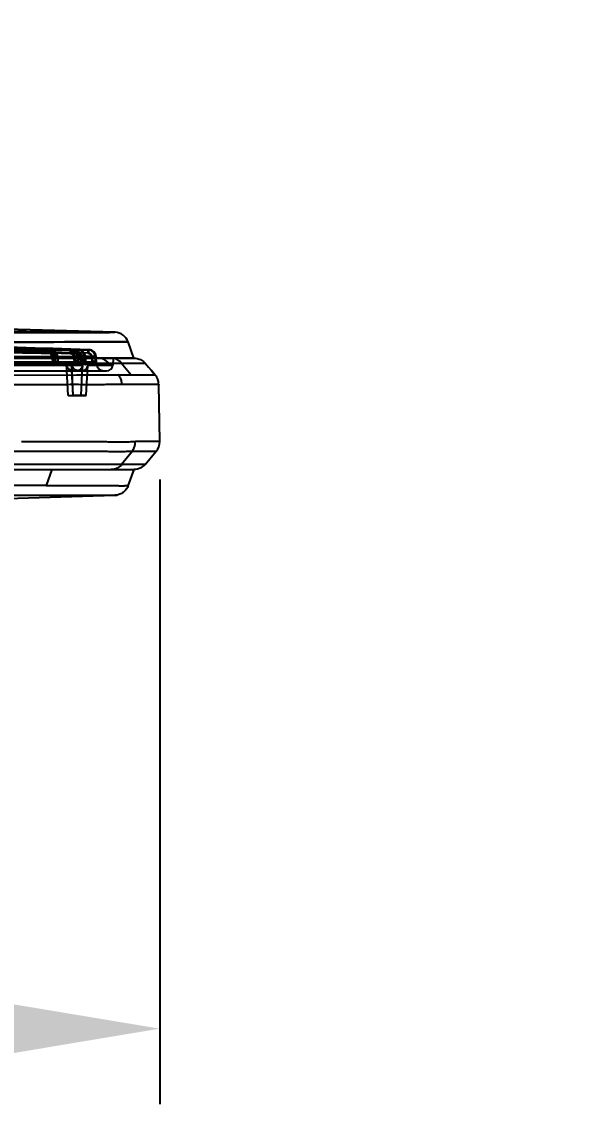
# Model space of a CAD drawing. Header units: millimetres. Extents: x 687 to 1107, y -116 to 478.
# Drawn here: x 962.12 to 971.43, y 365.14 to 383.02 of the extents above; entities that cross this region are included whole.
import ezdxf

# ---------------------------------------------------------------- set-up
doc = ezdxf.new("R2010")
doc.units = ezdxf.units.MM
doc.header["$LTSCALE"] = 0.1
doc.layers.add('DIM', color=3, linetype='Continuous')
doc.styles.get("Standard").update_dxf_attribs({"font": 'arial.ttf'})
doc.dimstyles.new('ISO-25', dxfattribs={"dimtxt": 2.5, "dimasz": 2.5, "dimexe": 1.25, "dimexo": 0.625, "dimtad": 1, "dimlfac": 5, "dimtxsty": 'Standard', "dimcen": 2.5, "dimadec": 0, "dimazin": 0, "dimtfac": 1, "dimtmove": 0, "dimatfit": 3, "dimfxl": 0, "dimarcsym": 0})

# ---------------------------------------------------------------- blocks, each defined once
blk = doc.blocks.new('*D66')
at = {"layer": 'Defpoints', "color": 0}
for p in [(944.667, 406.956), (944.667, 389.825), (1014.669, 375.824)]:
    blk.add_point(p, dxfattribs=at)
at = {"layer": 'DIM', "color": 0, "lineweight": -2}
for p, q in [((944.667, 390.45), (944.667, 408.206)), ((1014.669, 376.449), (1014.669, 408.206)), ((1012.169, 406.956), (947.167, 406.956))]:
    blk.add_line(p, q, dxfattribs=at)
at = {"layer": 'DIM', "color": 0}
for points in [[(947.167, 407.372), (947.167, 406.539), (944.667, 406.956)], [(1012.169, 407.372), (1012.169, 406.539), (1014.669, 406.956)]]:
    blk.add_solid(points, dxfattribs=at)
at = {"layer": 'DIM', "color": 0, "insert": (979.668, 408.858), "char_height": 2.5, "attachment_point": 5}
blk.add_mtext('350', dxfattribs=at)
blk = doc.blocks.new('*D59')
at = {"layer": 'Defpoints', "color": 0}
for p in [(924.928, 376.082), (964.406, 376.083), (964.406, 366.388)]:
    blk.add_point(p, dxfattribs=at)
at = {"layer": 'DIM', "color": 0, "lineweight": -2}
for p, q in [((924.928, 375.457), (924.928, 365.138)), ((964.406, 375.458), (964.406, 365.138)), ((927.428, 366.388), (961.906, 366.388))]:
    blk.add_line(p, q, dxfattribs=at)
at = {"layer": 'DIM', "color": 0}
for points in [[(927.428, 366.804), (927.428, 365.971), (924.928, 366.388)], [(961.906, 366.804), (961.906, 365.971), (964.406, 366.388)]]:
    blk.add_solid(points, dxfattribs=at)
at = {"layer": 'DIM', "color": 0, "insert": (944.667, 368.289), "char_height": 2.5, "attachment_point": 5}
blk.add_mtext('197', dxfattribs=at)

msp = doc.modelspace()

# ---------------------------------------------------------------- linework, layer by layer
for p, q in [((963.6652, 377.8919), (963.0579, 377.8907)), ((962.607, 377.6011), (963.0446, 377.6037)), ((963.2253, 377.6047), (962.9509, 377.6031)), ((963.0629, 377.6038), (963.2384, 377.6048)), ((963.2383, 377.6048), (963.2299, 377.6047)), ((963.9808, 377.4668), (963.8835, 377.734)), ((963.4856, 377.4667), (925.8486, 377.4667)), ((945.7182, 377.4731), (963.2813, 377.4731)), ((946.085, 377.4731), (963.2877, 377.4731)), ((963.3835, 377.4667), (956.7883, 377.4667)), ((956.7883, 377.4667), (963.9811, 377.4666)), ((962.626, 377.4731), (962.6263, 377.4863)), ((962.6818, 377.4872), (962.6568, 377.4862)), ((962.6568, 377.4862), (962.6573, 377.4731)), ((962.6573, 377.4731), (962.6825, 377.4742)), ((962.6825, 377.4742), (962.6818, 377.4872)), ((962.6829, 377.4742), (962.6822, 377.4872)), ((963.1597, 377.49), (962.7194, 377.4874)), ((962.7194, 377.4874), (962.7201, 377.4741)), ((962.9806, 377.4884), (962.9809, 377.4731)), ((963.0078, 377.4883), (963.0421, 377.4893)), ((963.0083, 377.4731), (963.0078, 377.4883)), ((963.0429, 377.4742), (963.0083, 377.4731)), ((963.0421, 377.4893), (963.0429, 377.4742)), ((963.0422, 377.4894), (963.043, 377.4742)), ((963.0656, 377.4895), (963.3415, 377.4911)), ((963.0983, 377.4731), (963.098, 377.4891)), ((963.1209, 377.4886), (963.16, 377.49)), ((963.1209, 377.4886), (963.1214, 377.4731)), ((963.16, 377.49), (963.1607, 377.4768)), ((963.1608, 377.4765), (963.1601, 377.4901)), ((963.3547, 377.4906), (963.178, 377.4906)), ((963.1781, 377.4875), (963.1788, 377.4742)), ((963.2809, 377.49), (963.2813, 377.4731)), ((963.2886, 377.4166), (963.2813, 377.4731)), ((963.2877, 377.4731), (963.2881, 377.4899)), ((963.2877, 377.4731), (963.2917, 377.4166)), ((963.2922, 377.4056), (963.2917, 377.4166)), ((963.3424, 377.4742), (963.3415, 377.4911)), ((963.3415, 377.4911), (963.3424, 377.4742)), ((963.3423, 377.4756), (963.3488, 377.3693)), ((963.3547, 377.4911), (963.3457, 377.4911)), ((963.3466, 377.4741), (963.3457, 377.4911)), ((963.3466, 377.4742), (963.3457, 377.4911)), ((963.3513, 377.3693), (963.3466, 377.4742)), ((963.3611, 377.3693), (963.3547, 377.4911)), ((963.5973, 377.4667), (963.3835, 377.4667)), ((963.9811, 377.4667), (963.5973, 377.4667)), ((963.6345, 377.4666), (963.6284, 377.3503)), ((963.9811, 377.4667), (963.6679, 377.4667)), ((945.7815, 377.4056), (963.2928, 377.4056)), ((953.6653, 377.2556), (963.0315, 377.2556)), ((963.131, 377.3504), (953.6724, 377.3503)), ((959.6317, 377.3693), (962.695, 377.3693)), ((962.8623, 377.3691), (961.905, 377.3692)), ((962.6462, 377.4056), (962.6526, 377.4056)), ((962.7112, 377.3555), (962.705, 377.3555)), ((962.7181, 377.3693), (962.8627, 377.3693)), ((962.8924, 376.8455), (962.8624, 377.3692)), ((962.8926, 376.8456), (962.8625, 377.3693)), ((963.0527, 377.3693), (962.9499, 377.3693)), ((962.9752, 376.8455), (962.9499, 377.3693)), ((962.9754, 376.8456), (962.9501, 377.3693)), ((962.9506, 377.3693), (963.1694, 377.3693)), ((963.0595, 377.3556), (963.0633, 377.3556)), ((963.3488, 377.3693), (963.0671, 377.3693)), ((963.0697, 377.2556), (963.5288, 377.2556)), ((963.107, 376.8455), (963.1312, 377.3505)), ((963.107, 376.8456), (963.1312, 377.3503)), ((963.1169, 377.4056), (963.1185, 377.4055)), ((963.1783, 377.3556), (963.1753, 377.3556)), ((963.1808, 377.3693), (963.3611, 377.3693)), ((963.1895, 376.8456), (963.2182, 377.3503)), ((963.1895, 376.8455), (963.2182, 377.3503)), ((963.2182, 377.3503), (963.6285, 377.3503)), ((963.6284, 377.3503), (963.2182, 377.3503)), ((963.2927, 377.4056), (963.2922, 377.4056)), ((963.2922, 377.4056), (963.2978, 377.4053)), ((963.3488, 377.3693), (963.3513, 377.3556)), ((963.3512, 377.3556), (963.3519, 377.3556)), ((963.352, 377.3556), (963.3514, 377.3693)), ((963.5643, 377.3814), (963.77, 377.3811)), ((963.7699, 377.3812), (963.7785, 377.3828)), ((963.9359, 377.1846), (963.7699, 377.3812)), ((963.7785, 377.3828), (964.1633, 377.3829)), ((964.1633, 377.3829), (964.2203, 377.3156)), ((964.2203, 377.3156), (964.2624, 377.2659)), ((964.3328, 377.1828), (964.2624, 377.2659)), ((964.2624, 377.2659), (964.3328, 377.1828)), ((963.0287, 377.1841), (961.3708, 377.1806)), ((964.1562, 377.185), (963.9359, 377.1846)), ((964.2333, 377.1848), (964.1562, 377.185)), ((964.2885, 377.1844), (964.2333, 377.1848)), ((964.3328, 377.1828), (964.2885, 377.1844)), ((964.3328, 377.1828), (964.3328, 377.1828)), ((963.781, 377.0367), (964.389, 377.0335)), ((964.389, 377.0454), (964.389, 377.0455)), ((964.389, 377.0335), (964.3896, 377.0335)), ((964.3896, 377.0328), (964.3897, 377.0311)), ((964.4062, 376.0866), (964.3897, 377.0311)), ((962.8924, 376.8455), (963.1895, 376.8455)), ((963.1895, 376.8455), (962.9752, 376.8455)), ((964.4062, 376.0866), (964.0033, 376.0866)), ((963.9572, 375.9278), (963.7729, 375.7096)), ((963.9464, 375.9278), (963.9572, 375.9278)), ((963.957, 375.9277), (964.349, 375.9274)), ((964.1635, 375.7085), (964.349, 375.9274)), ((964.1636, 375.7085), (964.349, 375.9274)), ((964.349, 375.9274), (964.349, 375.9274)), ((925.3524, 375.6246), (963.9821, 375.6246)), ((963.7727, 375.7093), (958.721, 375.7093)), ((962.6233, 375.6246), (962.5301, 375.3596)), ((963.7853, 375.7096), (963.773, 375.7096)), ((963.8969, 375.7098), (963.7854, 375.7097)), ((963.8845, 375.357), (963.982, 375.6249)), ((964.1174, 375.7087), (963.8969, 375.7098)), ((964.1638, 375.7088), (964.1174, 375.7087)), ((964.1636, 375.7085), (964.1635, 375.7085)), ((962.53, 375.3593), (959.5567, 375.3601)), ((961.6393, 375.1399), (963.6663, 375.1992)), ((961.7172, 375.2017), (963.6644, 375.1992)), ((963.6644, 375.1992), (963.6665, 375.1992)), ((963.703, 375.2034), (963.6665, 375.1992))]:
    msp.add_line(p, q)
for points in [[(963.6652, 377.8919), (960.8572, 377.9723), (957.9595, 378.0418), (954.9619, 378.0993), (951.8879, 378.1431), (948.7709, 378.1718)], [(962.5689, 377.6009), (959.8995, 377.6689), (957.3414, 377.7291), (954.8948, 377.7802), (952.5595, 377.8213), (950.3358, 377.8519), (948.2234, 377.8722)], [(962.9272, 377.603), (960.2865, 377.6741), (957.7492, 377.7343), (955.3154, 377.7837), (952.9851, 377.8226), (950.7584, 377.8515), (948.6352, 377.871)], [(963.0447, 377.6037), (960.5221, 377.673), (958.0586, 377.7321), (955.6542, 377.7812), (953.3091, 377.8204), (951.0232, 377.8501), (948.7966, 377.8705)], [(963.2253, 377.6047), (960.8616, 377.6715), (958.5009, 377.7292), (956.1432, 377.7779), (953.7885, 377.8175), (951.4369, 377.848), (949.0883, 377.8695)], [(963.2297, 377.6047), (960.8711, 377.6715), (958.515, 377.7291), (956.1613, 377.7778), (953.8103, 377.8173), (951.4618, 377.8479), (949.1159, 377.8694)], [(963.2384, 377.6048), (960.9954, 377.6685), (958.7084, 377.7251), (956.3776, 377.7739), (954.0028, 377.8146), (951.5842, 377.8466), (949.1218, 377.8694)], [(962.6822, 377.4873), (962.6801, 377.5041), (962.6758, 377.5204), (962.6693, 377.5358), (962.6609, 377.5498), (962.6509, 377.5623), (962.6395, 377.5733), (962.6269, 377.5826), (962.6134, 377.5901), (962.5992, 377.5957), (962.5842, 377.5994), (962.5689, 377.6009)], [(963.0422, 377.4894), (963.0401, 377.5058), (963.0359, 377.5218), (963.0295, 377.5369), (963.0211, 377.5509), (963.0111, 377.5636), (962.9995, 377.5748), (962.9867, 377.5842), (962.9729, 377.5919), (962.9582, 377.5977), (962.9429, 377.6014), (962.9272, 377.603)], [(963.1601, 377.4901), (963.1581, 377.5063), (963.1539, 377.5222), (963.1475, 377.5373), (963.1392, 377.5513), (963.1292, 377.564), (963.1176, 377.5752), (963.1047, 377.5848), (963.0907, 377.5925), (963.0759, 377.5984), (963.0605, 377.6021), (963.0447, 377.6037)], [(963.3415, 377.4911), (963.3392, 377.5087), (963.3343, 377.5258), (963.3269, 377.542), (963.3171, 377.5569), (963.3053, 377.5703), (963.2917, 377.5818), (963.2766, 377.5912), (963.2602, 377.5983), (963.243, 377.6028), (963.2253, 377.6047)], [(963.2676, 377.5972), (963.2584, 377.6002), (963.249, 377.6025), (963.2394, 377.604), (963.2297, 377.6047)], [(962.6938, 377.3802), (962.6928, 377.3849), (962.6915, 377.3913), (962.6902, 377.3992), (962.6888, 377.4086), (962.6875, 377.4193), (962.6861, 377.4314), (962.6849, 377.4448), (962.6838, 377.4592), (962.6829, 377.4742)], [(963.0521, 377.3762), (963.0512, 377.3821), (963.0501, 377.3896), (963.0491, 377.3984), (963.048, 377.4085), (963.0469, 377.4198), (963.0458, 377.4321), (963.0448, 377.4455), (963.0438, 377.4596), (963.043, 377.4742)], [(963.1693, 377.3747), (963.1684, 377.3818), (963.1673, 377.3908), (963.1662, 377.4014), (963.1651, 377.4136), (963.164, 377.4271), (963.1629, 377.4419), (963.1619, 377.4578), (963.1609, 377.4742)], [(963.3487, 377.3706), (963.3481, 377.3793), (963.3474, 377.3895), (963.3466, 377.4012), (963.3458, 377.4141), (963.345, 377.428), (963.3441, 377.4428), (963.3433, 377.4583), (963.3424, 377.4742)], [(962.6462, 377.4056), (962.6555, 377.4048), (962.6638, 377.4028), (962.6713, 377.3998), (962.6777, 377.3962), (962.6831, 377.3921), (962.6875, 377.388), (962.6906, 377.3842), (962.6927, 377.3812), (962.6939, 377.379), (962.6944, 377.3779), (962.6945, 377.3777), (962.6943, 377.3784), (962.6938, 377.3802)], [(963.0003, 377.4056), (963.0091, 377.4049), (963.0172, 377.4032), (963.0246, 377.4004), (963.0312, 377.397), (963.0371, 377.3929), (963.0421, 377.3883), (963.0462, 377.3837), (963.0493, 377.3794), (963.0513, 377.3759), (963.0524, 377.3737), (963.0529, 377.3724), (963.053, 377.3721), (963.0528, 377.3726), (963.0525, 377.374), (963.0521, 377.3762)], [(963.1185, 377.4055), (963.1274, 377.4045), (963.1358, 377.4023), (963.1435, 377.3989), (963.1504, 377.3948), (963.1564, 377.3899), (963.1613, 377.3848), (963.165, 377.38), (963.1675, 377.3758), (963.169, 377.3728), (963.1698, 377.3709), (963.1702, 377.3698), (963.1703, 377.3696), (963.1702, 377.3699), (963.17, 377.3709), (963.1697, 377.3724), (963.1693, 377.3746)], [(963.2926, 377.4056), (963.2982, 377.4053), (963.3037, 377.4046), (963.3092, 377.4033), (963.3145, 377.4015)], [(963.2978, 377.4053), (963.3034, 377.4045), (963.3089, 377.4032), (963.3141, 377.4014), (963.3192, 377.3991), (963.3239, 377.3964), (963.3283, 377.3934), (963.3324, 377.39), (963.3361, 377.3863), (963.3394, 377.3825), (963.3422, 377.3786), (963.3445, 377.3747), (963.3464, 377.371), (963.3478, 377.3677), (963.3487, 377.3652), (963.3493, 377.3633), (963.3496, 377.3622), (963.3498, 377.3616), (963.3498, 377.3614), (963.3498, 377.3616), (963.3497, 377.3621), (963.3496, 377.3628), (963.3494, 377.3638), (963.3492, 377.3651), (963.349, 377.3667), (963.3489, 377.3685), (963.3487, 377.3706)], [(963.6659, 375.1992), (963.6659, 375.1992), (963.6697, 375.1994), (963.6756, 375.1997), (963.6827, 375.2003), (963.6902, 375.2012), (963.6981, 375.2025), (963.7038, 375.2035)]]:
    msp.add_lwpolyline(points)
for centre, radius, start, end in [((944.5977, -239.7423), 617.5703, 88.2712144, 89.5829198), ((944.6133, -238.4559), 616.2838, 88.2696343, 89.5819234), ((963.658, 377.652), 0.24, 20.00461, 87.79318), ((963.2348, 377.4848), 0.12, 2.89807, 88.25928), ((963.2921, 377.3456), 0.06, 9.58981, 89.87831), ((963.2928, 377.3456), 0.06, 9.58976, 90.12051), ((963.4809, 377.3756), 0.12, 183.01712, 270.07537), ((963.5287, 377.3556), 0.1, 270.0939, 357.00432), ((964.1495, 377.0268), 0.2403, 20.90645, 40.39332), ((964.1498, 377.027), 0.2399, 4.43835, 20.89364)]:
    msp.add_arc(centre, radius, start, end)
for points, knots in [([(926.277, 377.8907), (929.3414, 377.9675), (935.4713, 378.0827), (944.6676, 378.1402), (953.8638, 378.0826), (959.9937, 377.9675), (963.0581, 377.8907)], [0, 0, 0, 0, 0.25, 0.4999998, 0.7499997, 1, 1, 1, 1]), ([(944.667, 377.8881), (945.0706, 377.8881), (945.8772, 377.8883), (947.086, 377.889), (948.2918, 377.8897), (949.4933, 377.8902), (950.6887, 377.8903), (952.2636, 377.8901), (953.8207, 377.8899), (955.3507, 377.8896), (956.4552, 377.8895), (957.5152, 377.8893), (958.5133, 377.8891), (959.4275, 377.889), (960.2397, 377.8891), (960.9373, 377.8892), (961.514, 377.8893), (961.9179, 377.8895), (962.183, 377.8897), (962.386, 377.8898), (962.5935, 377.89), (962.7982, 377.8903), (962.9371, 377.8905), (963.0298, 377.8907), (963.1085, 377.8908), (963.1986, 377.891), (963.2968, 377.8912), (963.3826, 377.8913), (963.4559, 377.8915), (963.5179, 377.8916), (963.5624, 377.8917), (963.5925, 377.8918), (963.6109, 377.8918), (963.6266, 377.8919), (963.6395, 377.8919), (963.6486, 377.8919), (963.6546, 377.8919), (963.6581, 377.8919), (963.6609, 377.8919), (963.663, 377.8919), (963.6644, 377.8919), (963.6652, 377.8919), (963.6655, 377.8919), (963.6656, 377.8919)], [0, 0, 0, 0, 0.0637322, 0.1273693, 0.1908658, 0.2541391, 0.3170943, 0.3796248, 0.5028353, 0.5629662, 0.6212272, 0.6772376, 0.7303515, 0.7788319, 0.8215983, 0.8585903, 0.8889987, 0.9126511, 0.9223671, 0.9308725, 0.9446997, 0.9551373, 0.9631988, 0.9666221, 0.9697863, 0.9756243, 0.9808378, 0.9853059, 0.989164, 0.992421, 0.9950856, 0.9961987, 0.997167, 0.9979917, 0.9986739, 0.9992147, 0.9994324, 0.9996152, 0.9997633, 0.9998766, 0.9999555, 0.999982, 1, 1, 1, 1]), ([(963.0581, 377.8907), (963.0099, 377.8906), (962.9009, 377.8904), (962.7273, 377.8902), (962.5183, 377.8899), (962.2824, 377.8898), (962.004, 377.8896), (961.6714, 377.8894), (961.2614, 377.8892), (960.7632, 377.8891), (960.1833, 377.8891), (959.534, 377.889), (958.8251, 377.8891), (958.0913, 377.8892), (957.3392, 377.8894), (956.6118, 377.8895), (955.8935, 377.8896), (955.151, 377.8897), (954.3579, 377.8898), (953.5595, 377.8899), (952.796, 377.89), (952.1156, 377.8901), (951.4776, 377.8902), (950.8784, 377.8903), (950.2728, 377.8903), (949.6846, 377.8904), (949.1184, 377.8904), (948.61, 377.8903), (948.1361, 377.8902), (947.711, 377.8901), (947.2993, 377.89), (946.907, 377.8898), (946.5204, 377.8897), (946.1455, 377.8895), (945.7764, 377.8893), (945.4099, 377.8891), (945.0402, 377.8889), (944.7916, 377.8889), (944.6672, 377.8889)], [0, 0, 0, 0, 0.0078648, 0.0177801, 0.0283284, 0.0419554, 0.0562642, 0.0737294, 0.0962264, 0.1231369, 0.1549987, 0.1908176, 0.2290556, 0.2706386, 0.310512, 0.35174, 0.3893041, 0.4276778, 0.4728635, 0.5186713, 0.5579248, 0.5974144, 0.62966, 0.661992, 0.6951648, 0.7284366, 0.7579453, 0.7875306, 0.8113661, 0.8352419, 0.8568759, 0.8785359, 0.8992276, 0.9199388, 0.9396853, 0.9594459, 0.9797185, 1, 1, 1, 1]), ([(962.5688, 377.6009), (961.1348, 377.6384), (958.1072, 377.7164), (953.3255, 377.817), (949.9774, 377.8593), (948.2233, 377.8722)], [0, 0, 0, 0, 0.2999173, 0.6332491, 1, 1, 1, 1]), ([(948.2576, 377.8146), (949.7942, 377.8023), (952.9249, 377.7649), (957.7063, 377.6673), (960.951, 377.5879), (962.602, 377.5433)], [0, 0, 0, 0, 0.3213307, 0.6546666, 1, 1, 1, 1]), ([(962.571, 377.5435), (960.937, 377.5881), (957.7252, 377.6674), (952.9915, 377.7644), (949.8915, 377.8018), (948.3696, 377.8141)], [0, 0, 0, 0, 0.345234, 0.6785605, 1, 1, 1, 1]), ([(948.4045, 377.8717), (950.1375, 377.8587), (953.4487, 377.8166), (958.1828, 377.7167), (961.1838, 377.6388), (962.607, 377.6011)], [0, 0, 0, 0, 0.3660031, 0.6993348, 1, 1, 1, 1]), ([(948.6352, 377.871), (950.3378, 377.8587), (953.6287, 377.8198), (958.3927, 377.7251), (961.4539, 377.6449), (962.9272, 377.603)], [0, 0, 0, 0, 0.3573436, 0.6906748, 1, 1, 1, 1]), ([(962.9505, 377.5451), (961.363, 377.5902), (958.1879, 377.6745), (953.4246, 377.7621), (950.249, 377.8016), (948.6613, 377.8131)], [0, 0, 0, 0, 0.3333764, 0.6667088, 1, 1, 1, 1]), ([(948.7424, 377.8124), (950.3186, 377.7995), (953.4708, 377.7623), (958.1983, 377.6731), (961.3494, 377.5913), (962.9247, 377.5448)], [0, 0, 0, 0, 0.3333607, 0.6666931, 1, 1, 1, 1]), ([(962.9509, 377.6031), (961.4868, 377.6451), (958.447, 377.7251), (953.7196, 377.8194), (950.4561, 377.8582), (948.7687, 377.8705)], [0, 0, 0, 0, 0.3097781, 0.6431086, 1, 1, 1, 1]), ([(963.0446, 377.6037), (961.5539, 377.6472), (958.4801, 377.7281), (953.7307, 377.8208), (950.472, 377.8584), (948.7965, 377.8705)], [0, 0, 0, 0, 0.3139614, 0.6472925, 1, 1, 1, 1]), ([(948.8165, 377.8127), (950.3997, 377.8004), (953.5661, 377.7643), (958.3155, 377.6753), (961.4813, 377.5929), (963.0642, 377.5459)], [0, 0, 0, 0, 0.3332993, 0.666632, 1, 1, 1, 1]), ([(963.0403, 377.5459), (961.4678, 377.592), (958.3226, 377.6755), (953.6038, 377.7633), (950.4575, 377.8008), (948.8842, 377.8123)], [0, 0, 0, 0, 0.3333099, 0.6666426, 1, 1, 1, 1]), ([(948.9046, 377.8701), (950.5673, 377.858), (953.8034, 377.8204), (958.5228, 377.728), (961.5794, 377.6472), (963.0629, 377.6038)], [0, 0, 0, 0, 0.352257, 0.6855882, 1, 1, 1, 1]), ([(949.0883, 377.8695), (950.6551, 377.8582), (953.7928, 377.8234), (958.5053, 377.7352), (961.6507, 377.6522), (963.2253, 377.6047)], [0, 0, 0, 0, 0.3324259, 0.665759, 1, 1, 1, 1]), ([(963.2299, 377.6047), (961.6584, 377.6522), (958.5188, 377.7351), (953.814, 377.8233), (950.6807, 377.858), (949.1159, 377.8694)], [0, 0, 0, 0, 0.3341125, 0.667441, 1, 1, 1, 1]), ([(963.8834, 377.7339), (963.8833, 377.7339), (963.883, 377.7339), (963.8822, 377.7339), (963.8808, 377.7339), (963.8787, 377.7339), (963.8759, 377.7339), (963.8724, 377.7339), (963.8664, 377.7339), (963.8573, 377.7339), (963.8443, 377.7339), (963.8287, 377.7339), (963.8103, 377.7338), (963.7802, 377.7338), (963.7357, 377.7336), (963.6738, 377.7335), (963.6005, 377.7333), (963.5148, 377.7332), (963.4166, 377.733), (963.3266, 377.7328), (963.2478, 377.7327), (963.1549, 377.7325), (963.0154, 377.7323), (962.8091, 377.732), (962.5995, 377.7318), (962.3941, 377.7316), (962.1245, 377.7314), (961.7126, 377.7313), (961.1237, 377.7311), (960.4103, 377.731), (959.5797, 377.731), (958.6456, 377.7311), (957.6281, 377.7313), (956.5504, 377.7314), (955.4305, 377.7316), (953.8837, 377.7318), (952.3124, 377.7321), (950.7254, 377.7323), (949.5227, 377.7322), (948.3143, 377.7317), (947.1013, 377.731), (945.8851, 377.7303), (945.0733, 377.7301), (944.6671, 377.73)], [0, 0, 0, 0, 0.0000178, 0.000044, 0.000122, 0.0002341, 0.0003804, 0.0005612, 0.0007764, 0.0013111, 0.0019854, 0.0028006, 0.0037577, 0.0048578, 0.0074914, 0.0107099, 0.0145222, 0.0189369, 0.0240877, 0.0298579, 0.0329872, 0.036376, 0.0443739, 0.0547634, 0.0685756, 0.0770931, 0.0868434, 0.1106637, 0.1413887, 0.178788, 0.222043, 0.2710582, 0.3246107, 0.3808997, 0.4393035, 0.4994515, 0.6223723, 0.6846113, 0.7472183, 0.8101282, 0.8732732, 0.936586, 1, 1, 1, 1]), ([(944.6674, 377.7311), (945.0753, 377.7311), (945.8902, 377.7313), (947.1104, 377.7318), (948.3257, 377.7323), (949.5349, 377.7326), (950.7379, 377.7325), (952.3279, 377.7323), (954.2807, 377.732), (956.1976, 377.7317), (957.6686, 377.7315), (958.6891, 377.7313), (959.4902, 377.7312), (960.0815, 377.7312), (960.4843, 377.7312), (960.8573, 377.7313), (961.1983, 377.7313), (961.506, 377.7314), (961.851, 377.7315), (962.2084, 377.7317), (962.5608, 377.7319), (962.8267, 377.7322), (963.0277, 377.7325), (963.1837, 377.7327), (963.3114, 377.733), (963.4216, 377.7332), (963.5432, 377.7334), (963.6658, 377.7337), (963.7783, 377.7339), (963.8459, 377.734), (963.876, 377.7341), (963.8835, 377.7341)], [0, 0, 0, 0, 0.0636891, 0.1272202, 0.1904845, 0.253422, 0.3160051, 0.3782873, 0.5016633, 0.6208725, 0.6775391, 0.7313217, 0.7801875, 0.8026177, 0.8236199, 0.8430736, 0.8608528, 0.8768599, 0.8911168, 0.9147098, 0.9326612, 0.9461203, 0.9562225, 0.9640475, 0.9704667, 0.9761607, 0.9812558, 0.9894455, 0.9953024, 0.998822, 1, 1, 1, 1]), ([(959.5934, 377.5964), (959.7111, 377.5964), (959.9382, 377.5964), (960.2722, 377.5965), (960.5854, 377.5967), (960.9517, 377.5969), (961.2788, 377.5972), (961.5689, 377.5977), (961.7486, 377.598), (961.9063, 377.5983), (962.0785, 377.5988), (962.2277, 377.5993), (962.3569, 377.5998), (962.4349, 377.6002), (962.5044, 377.6005), (962.548, 377.6008), (962.5687, 377.6009)], [0, 0, 0, 0, 0.1186202, 0.2289815, 0.3368309, 0.4343375, 0.598394, 0.6666176, 0.7268031, 0.7795971, 0.8256604, 0.900435, 0.9300079, 0.9559921, 0.9790889, 1, 1, 1, 1]), ([(962.9271, 377.603), (962.9012, 377.6028), (962.8468, 377.6025), (962.7597, 377.602), (962.6614, 377.6015), (962.5486, 377.6008), (962.4149, 377.6001), (962.2526, 377.5994), (962.0939, 377.5989), (961.9445, 377.5985), (961.8607, 377.5982), (961.8163, 377.5981)], [0, 0, 0, 0, 0.0697854, 0.1470627, 0.2353111, 0.3353231, 0.4517445, 0.5963031, 0.7738031, 0.8801689, 1, 1, 1, 1]), ([(962.6818, 377.4872), (962.6808, 377.5058), (962.6694, 377.544), (962.6285, 377.5885), (962.5885, 377.6004), (962.5687, 377.6009)], [0, 0, 0, 0, 0.3202238, 0.6604911, 1, 1, 1, 1]), ([(962.5688, 377.6009), (962.5748, 377.6008), (962.5881, 377.5933), (962.599, 377.5714), (962.6017, 377.5534), (962.6018, 377.5433)], [0, 0, 0, 0, 0.2508778, 0.5772363, 1, 1, 1, 1]), ([(962.607, 377.6011), (962.6009, 377.6012), (962.587, 377.594), (962.5751, 377.5721), (962.5716, 377.5538), (962.5712, 377.5435)], [0, 0, 0, 0, 0.2498238, 0.5770346, 1, 1, 1, 1]), ([(962.7197, 377.4874), (962.7187, 377.5073), (962.7072, 377.5467), (962.6642, 377.5888), (962.6259, 377.6006), (962.607, 377.6011)], [0, 0, 0, 0, 0.343062, 0.6728192, 1, 1, 1, 1]), ([(962.9248, 377.5448), (962.9248, 377.5548), (962.9268, 377.5726), (962.9345, 377.5939), (962.9459, 377.6033), (962.9509, 377.6031)], [0, 0, 0, 0, 0.4404729, 0.7806618, 1, 1, 1, 1]), ([(962.9271, 377.603), (962.9465, 377.6025), (962.986, 377.5911), (963.0291, 377.548), (963.041, 377.5087), (963.0421, 377.4893)], [0, 0, 0, 0, 0.3310287, 0.6685585, 1, 1, 1, 1]), ([(962.9272, 377.603), (962.9321, 377.6029), (962.9429, 377.5933), (962.9493, 377.5722), (962.9507, 377.5547), (962.9504, 377.5451)], [0, 0, 0, 0, 0.2211252, 0.5622104, 1, 1, 1, 1]), ([(962.9509, 377.6031), (962.9704, 377.6026), (963.0095, 377.5907), (963.0526, 377.5481), (963.0645, 377.5089), (963.0655, 377.4895)], [0, 0, 0, 0, 0.3329453, 0.6661621, 1, 1, 1, 1]), ([(963.0404, 377.5459), (963.0408, 377.5558), (963.0432, 377.5734), (963.049, 377.5935), (963.0586, 377.6039), (963.0629, 377.6038)], [0, 0, 0, 0, 0.4559903, 0.8028384, 1, 1, 1, 1]), ([(963.0446, 377.6037), (963.0489, 377.6036), (963.0579, 377.5929), (963.0626, 377.5729), (963.0642, 377.5556), (963.0641, 377.5459)], [0, 0, 0, 0, 0.1997477, 0.546867, 1, 1, 1, 1]), ([(963.16, 377.49), (963.159, 377.5095), (963.1471, 377.5485), (963.104, 377.5916), (963.0643, 377.6031), (963.0446, 377.6037)], [0, 0, 0, 0, 0.3318426, 0.6641865, 1, 1, 1, 1]), ([(963.178, 377.4901), (963.177, 377.5099), (963.1647, 377.5492), (963.1212, 377.5916), (963.0822, 377.6032), (963.0629, 377.6038)], [0, 0, 0, 0, 0.3376388, 0.670037, 1, 1, 1, 1]), ([(963.2226, 377.5469), (963.223, 377.5566), (963.2233, 377.575), (963.227, 377.59), (963.227, 377.6048), (963.2297, 377.6047)], [0, 0, 0, 0, 0.5008478, 0.8613181, 1, 1, 1, 1]), ([(963.2253, 377.6047), (963.2281, 377.6047), (963.227, 377.5897), (963.2299, 377.5748), (963.2291, 377.5565), (963.2288, 377.5468)], [0, 0, 0, 0, 0.1413519, 0.5022485, 1, 1, 1, 1]), ([(963.3415, 377.4911), (963.3405, 377.5108), (963.3278, 377.5501), (963.2842, 377.5926), (963.2448, 377.6041), (963.2253, 377.6047)], [0, 0, 0, 0, 0.3352217, 0.6687429, 1, 1, 1, 1]), ([(963.2297, 377.6047), (963.2493, 377.6041), (963.2886, 377.5925), (963.3322, 377.55), (963.3447, 377.5108), (963.3457, 377.4911)], [0, 0, 0, 0, 0.3334207, 0.6646201, 1, 1, 1, 1]), ([(962.6818, 377.4872), (962.6613, 377.4871), (962.618, 377.4868), (962.5492, 377.4865), (962.4718, 377.4861), (962.3427, 377.4856), (962.1931, 377.4851), (962.0199, 377.4847), (961.8609, 377.4843), (961.6796, 377.484), (961.3865, 377.4835), (961.0556, 377.4832), (960.6848, 377.483), (960.3662, 377.4828), (960.0245, 377.4827), (959.7911, 377.4827), (959.6701, 377.4827)], [0, 0, 0, 0, 0.0204839, 0.0431111, 0.0685584, 0.0975026, 0.1717493, 0.2175517, 0.2701, 0.330073, 0.3981474, 0.5621089, 0.6596329, 0.7675172, 0.8795109, 1, 1, 1, 1]), ([(961.9196, 377.4844), (961.9654, 377.4845), (962.0517, 377.4847), (962.2052, 377.4852), (962.3668, 377.4857), (962.531, 377.4864), (962.6649, 377.4871), (962.7778, 377.4878), (962.8758, 377.4883), (962.9625, 377.4888), (963.0165, 377.4892), (963.0421, 377.4893)], [0, 0, 0, 0, 0.1223087, 0.2305844, 0.4105084, 0.5540166, 0.6693982, 0.7684198, 0.855738, 0.9315018, 1, 1, 1, 1]), ([(962.6263, 377.4863), (962.6254, 377.4959), (962.6199, 377.5148), (962.5999, 377.5371), (962.5806, 377.5426), (962.571, 377.5435)], [0, 0, 0, 0, 0.3351837, 0.6640196, 1, 1, 1, 1]), ([(962.602, 377.5433), (962.6115, 377.5424), (962.6307, 377.5369), (962.6512, 377.5146), (962.6563, 377.4953), (962.6571, 377.4855)], [0, 0, 0, 0, 0.3332762, 0.6589238, 1, 1, 1, 1]), ([(962.7203, 377.4741), (962.7174, 377.4761), (962.7056, 377.4753), (962.6852, 377.4768), (962.6569, 377.4753), (962.6364, 377.4741), (962.6262, 377.4731)], [0, 0, 0, 0, 0.1089136, 0.3457752, 0.6728211, 1, 1, 1, 1]), ([(962.6401, 377.4166), (962.6375, 377.4217), (962.6335, 377.433), (962.629, 377.452), (962.6273, 377.4656), (962.6262, 377.4731)], [0, 0, 0, 0, 0.2930793, 0.6120571, 1, 1, 1, 1]), ([(962.7197, 377.4874), (962.7166, 377.4893), (962.7047, 377.4887), (962.6842, 377.4901), (962.6567, 377.4876), (962.6362, 377.4893), (962.6265, 377.4863)], [0, 0, 0, 0, 0.1150129, 0.3568969, 0.6742007, 1, 1, 1, 1]), ([(962.7183, 377.3693), (962.7171, 377.38), (962.7064, 377.4013), (962.6758, 377.419), (962.6515, 377.4195), (962.6401, 377.4166)], [0, 0, 0, 0, 0.3175827, 0.6527587, 1, 1, 1, 1]), ([(962.6401, 377.4166), (962.6413, 377.4146), (962.6435, 377.4109), (962.6478, 377.4069), (962.6511, 377.4056), (962.6526, 377.4056)], [0, 0, 0, 0, 0.4104687, 0.7410816, 1, 1, 1, 1]), ([(962.6541, 377.4166), (962.6534, 377.4146), (962.6523, 377.4111), (962.65, 377.4068), (962.6473, 377.4056), (962.6462, 377.4056)], [0, 0, 0, 0, 0.4511133, 0.7659514, 1, 1, 1, 1]), ([(962.6573, 377.4731), (962.6577, 377.4657), (962.6586, 377.4521), (962.6576, 377.4332), (962.6557, 377.4218), (962.6541, 377.4166)], [0, 0, 0, 0, 0.3934165, 0.7165364, 1, 1, 1, 1]), ([(962.695, 377.3693), (962.6951, 377.3765), (962.6916, 377.3914), (962.6761, 377.4087), (962.6617, 377.4149), (962.6541, 377.4166)], [0, 0, 0, 0, 0.3222298, 0.6513897, 1, 1, 1, 1]), ([(962.695, 377.3693), (962.6928, 377.3789), (962.689, 377.4004), (962.6851, 377.4355), (962.6832, 377.4608), (962.6825, 377.4742)], [0, 0, 0, 0, 0.281009, 0.6195343, 1, 1, 1, 1]), ([(962.7201, 377.4741), (962.7207, 377.4609), (962.7213, 377.4357), (962.7209, 377.4007), (962.7194, 377.379), (962.7181, 377.3693)], [0, 0, 0, 0, 0.3802492, 0.7197189, 1, 1, 1, 1]), ([(962.9247, 377.5448), (962.9342, 377.5442), (962.9532, 377.5392), (962.9745, 377.5172), (962.9796, 377.4974), (962.9808, 377.4871)], [0, 0, 0, 0, 0.3254906, 0.6447848, 1, 1, 1, 1]), ([(963.0081, 377.4874), (963.007, 377.4976), (963.0017, 377.5174), (962.9799, 377.5394), (962.9603, 377.5444), (962.9505, 377.5451)], [0, 0, 0, 0, 0.3458467, 0.6679464, 1, 1, 1, 1]), ([(963.0658, 377.4818), (963.065, 377.4859), (963.0552, 377.4941), (963.035, 377.4896), (963.0096, 377.4908), (962.9905, 377.4892), (962.9806, 377.4884)], [0, 0, 0, 0, 0.1387508, 0.3557421, 0.6668955, 1, 1, 1, 1]), ([(962.9809, 377.4731), (962.99, 377.4738), (963.0078, 377.4745), (963.0336, 377.4769), (963.0521, 377.473), (963.0652, 377.4781), (963.0658, 377.4818)], [0, 0, 0, 0, 0.3127682, 0.6222147, 0.8702376, 1, 1, 1, 1]), ([(962.981, 377.4731), (962.9819, 377.4658), (962.9837, 377.4522), (962.9878, 377.4333), (962.9914, 377.4218), (962.9937, 377.4166)], [0, 0, 0, 0, 0.382735, 0.706094, 1, 1, 1, 1]), ([(963.0671, 377.3693), (963.0662, 377.3793), (963.0566, 377.3997), (963.028, 377.4172), (963.0048, 377.4187), (962.9937, 377.4166)], [0, 0, 0, 0, 0.3116414, 0.6480009, 1, 1, 1, 1]), ([(962.9937, 377.4166), (962.9947, 377.4145), (962.9967, 377.4109), (963.0003, 377.4069), (963.0032, 377.4056), (963.0044, 377.4056)], [0, 0, 0, 0, 0.4383366, 0.7671947, 1, 1, 1, 1]), ([(963.0003, 377.4056), (963.0013, 377.4056), (963.0037, 377.4069), (963.0052, 377.4113), (963.0062, 377.4146), (963.0067, 377.4166)], [0, 0, 0, 0, 0.2209777, 0.5341775, 1, 1, 1, 1]), ([(963.0067, 377.4166), (963.0079, 377.4219), (963.0094, 377.4335), (963.0098, 377.4524), (963.0089, 377.4659), (963.0083, 377.4731)], [0, 0, 0, 0, 0.2851379, 0.6174828, 1, 1, 1, 1]), ([(963.0527, 377.3693), (963.0526, 377.3767), (963.0484, 377.3921), (963.0311, 377.4096), (963.0152, 377.4153), (963.0067, 377.4166)], [0, 0, 0, 0, 0.3135655, 0.6359317, 1, 1, 1, 1]), ([(963.0981, 377.4877), (963.097, 377.4981), (963.0917, 377.518), (963.0697, 377.5402), (963.0501, 377.5452), (963.0403, 377.5459)], [0, 0, 0, 0, 0.3486922, 0.6672802, 1, 1, 1, 1]), ([(963.0429, 377.4742), (963.0436, 377.461), (963.0452, 377.4357), (963.0483, 377.4007), (963.0511, 377.3789), (963.0527, 377.3693)], [0, 0, 0, 0, 0.3764128, 0.7216733, 1, 1, 1, 1]), ([(963.0642, 377.5459), (963.0739, 377.545), (963.0932, 377.5397), (963.1148, 377.5178), (963.1202, 377.4981), (963.1212, 377.488)], [0, 0, 0, 0, 0.3323041, 0.6540037, 1, 1, 1, 1]), ([(963.0671, 377.3693), (963.0677, 377.3788), (963.0682, 377.4005), (963.0677, 377.4405), (963.0665, 377.4711), (963.0656, 377.4895)], [0, 0, 0, 0, 0.2373203, 0.5410021, 1, 1, 1, 1]), ([(963.098, 377.4891), (963.1067, 377.4897), (963.1238, 377.4907), (963.1484, 377.4912), (963.1647, 377.4919), (963.1771, 377.4904), (963.1781, 377.4875)], [0, 0, 0, 0, 0.3258217, 0.6389895, 0.8829016, 1, 1, 1, 1]), ([(963.1788, 377.4742), (963.177, 377.4759), (963.1672, 377.4744), (963.151, 377.4761), (963.1261, 377.4746), (963.1079, 377.4738), (963.0983, 377.4731)], [0, 0, 0, 0, 0.093035, 0.315929, 0.6410437, 1, 1, 1, 1]), ([(963.1099, 377.4166), (963.1079, 377.4216), (963.1048, 377.4332), (963.1011, 377.4521), (963.0992, 377.4659), (963.0983, 377.4731)], [0, 0, 0, 0, 0.277007, 0.6228864, 1, 1, 1, 1]), ([(963.1808, 377.3693), (963.18, 377.379), (963.1709, 377.3989), (963.1433, 377.4163), (963.1209, 377.4183), (963.1099, 377.4166)], [0, 0, 0, 0, 0.3125721, 0.6464117, 1, 1, 1, 1]), ([(963.1187, 377.4056), (963.1178, 377.4056), (963.1156, 377.4074), (963.1125, 377.4108), (963.1108, 377.4145), (963.1099, 377.4166)], [0, 0, 0, 0, 0.1808102, 0.5231743, 1, 1, 1, 1]), ([(963.121, 377.4166), (963.1207, 377.4146), (963.12, 377.4111), (963.1189, 377.4076), (963.1175, 377.4056), (963.1169, 377.4056)], [0, 0, 0, 0, 0.5090371, 0.8433876, 1, 1, 1, 1]), ([(963.1214, 377.4731), (963.1221, 377.4659), (963.1231, 377.4522), (963.123, 377.4334), (963.122, 377.4218), (963.121, 377.4166)], [0, 0, 0, 0, 0.3857769, 0.7233591, 1, 1, 1, 1]), ([(963.1698, 377.3693), (963.1696, 377.377), (963.1648, 377.393), (963.1462, 377.4103), (963.1297, 377.4156), (963.121, 377.4166)], [0, 0, 0, 0, 0.3153935, 0.6458732, 1, 1, 1, 1]), ([(963.1607, 377.4768), (963.1613, 377.4755), (963.1518, 377.4729), (963.142, 377.475), (963.1288, 377.4735), (963.1214, 377.4731)], [0, 0, 0, 0, 0.1120661, 0.4503513, 1, 1, 1, 1]), ([(963.1694, 377.3693), (963.1681, 377.3786), (963.1658, 377.4), (963.1629, 377.435), (963.1613, 377.4607), (963.1606, 377.4742)], [0, 0, 0, 0, 0.267462, 0.6146175, 1, 1, 1, 1]), ([(963.1788, 377.4742), (963.1795, 377.4607), (963.1805, 377.4352), (963.1813, 377.4003), (963.1811, 377.3787), (963.1808, 377.3693)], [0, 0, 0, 0, 0.3841727, 0.7305092, 1, 1, 1, 1]), ([(963.2226, 377.5469), (963.2325, 377.5462), (963.2521, 377.5411), (963.2745, 377.5192), (963.2799, 377.4992), (963.2811, 377.4888)], [0, 0, 0, 0, 0.3312982, 0.6505062, 1, 1, 1, 1]), ([(963.2881, 377.4899), (963.2866, 377.5), (963.2802, 377.5195), (963.2581, 377.5412), (963.2385, 377.5463), (963.2288, 377.5469)], [0, 0, 0, 0, 0.34478, 0.6707271, 1, 1, 1, 1]), ([(963.3457, 377.4911), (963.3449, 377.4938), (963.3295, 377.4892), (963.312, 377.493), (963.2918, 377.4906), (963.2809, 377.49)], [0, 0, 0, 0, 0.1334034, 0.4950916, 1, 1, 1, 1]), ([(963.2813, 377.4731), (963.2917, 377.4737), (963.3116, 377.476), (963.3291, 377.4721), (963.3458, 377.4773), (963.3466, 377.4742)], [0, 0, 0, 0, 0.4770824, 0.8493939, 1, 1, 1, 1]), ([(963.3424, 377.4742), (963.3431, 377.4763), (963.3273, 377.4725), (963.3156, 377.4756), (963.2972, 377.4736), (963.2877, 377.4731)], [0, 0, 0, 0, 0.122707, 0.4787753, 1, 1, 1, 1]), ([(963.2881, 377.4901), (963.297, 377.4905), (963.3146, 377.4925), (963.3263, 377.4892), (963.3421, 377.4934), (963.3415, 377.4911)], [0, 0, 0, 0, 0.5017829, 0.866097, 1, 1, 1, 1]), ([(963.3513, 377.3693), (963.3508, 377.3779), (963.3437, 377.3958), (963.3198, 377.4136), (963.2993, 377.4172), (963.2886, 377.4166)], [0, 0, 0, 0, 0.3025753, 0.6273026, 1, 1, 1, 1]), ([(963.2886, 377.4166), (963.2891, 377.4146), (963.2897, 377.411), (963.2914, 377.4079), (963.2921, 377.4056), (963.2927, 377.4056)], [0, 0, 0, 0, 0.5287097, 0.8691806, 1, 1, 1, 1]), ([(963.3488, 377.3693), (963.3484, 377.3775), (963.3423, 377.3945), (963.3206, 377.4121), (963.3017, 377.4165), (963.2917, 377.4166)], [0, 0, 0, 0, 0.3050703, 0.6288228, 1, 1, 1, 1]), ([(963.7788, 377.3825), (963.7678, 377.3954), (963.7455, 377.4158), (963.7089, 377.4387), (963.6615, 377.4593), (963.6227, 377.4666), (963.5972, 377.4667)], [0, 0, 0, 0, 0.247444, 0.4372438, 0.627852, 1, 1, 1, 1]), ([(963.9812, 377.4667), (963.9982, 377.4666), (964.0282, 377.4627), (964.0694, 377.4496), (964.1159, 377.4267), (964.1467, 377.4019), (964.1634, 377.3824)], [0, 0, 0, 0, 0.2471759, 0.4369272, 0.6275715, 1, 1, 1, 1]), ([(953.6724, 377.3503), (954.4122, 377.3503), (955.7527, 377.3502), (957.5781, 377.3503), (959.0535, 377.3503), (960.2415, 377.3503), (961.1872, 377.3503), (961.919, 377.3503), (962.4571, 377.35), (962.8389, 377.3504), (963.0448, 377.351), (963.1311, 377.3508)], [0, 0, 0, 0, 0.2346352, 0.4251681, 0.5789465, 0.7025792, 0.8019629, 0.8788972, 0.9347008, 0.97261, 1, 1, 1, 1]), ([(960.7696, 377.381), (960.9958, 377.381), (961.4097, 377.3815), (961.9028, 377.3825), (962.2399, 377.3823), (962.451, 377.3821), (962.6367, 377.3821), (962.8408, 377.3824), (963.0513, 377.3827), (963.261, 377.3817), (963.4252, 377.3813), (963.5214, 377.3814), (963.5643, 377.3814)], [0, 0, 0, 0, 0.242787, 0.4442863, 0.5293545, 0.6046491, 0.6708438, 0.7287656, 0.8237424, 0.8968086, 0.9538913, 1, 1, 1, 1]), ([(962.705, 377.3555), (962.7035, 377.3647), (962.696, 377.3825), (962.6741, 377.4011), (962.6553, 377.4056), (962.6462, 377.4056)], [0, 0, 0, 0, 0.3341985, 0.6700807, 1, 1, 1, 1]), ([(962.7112, 377.3555), (962.7097, 377.3646), (962.7022, 377.3825), (962.6804, 377.4011), (962.6617, 377.4055), (962.6526, 377.4056)], [0, 0, 0, 0, 0.3336197, 0.6704093, 1, 1, 1, 1]), ([(962.695, 377.3693), (962.6959, 377.3667), (962.6977, 377.3623), (962.7009, 377.3574), (962.7038, 377.3555), (962.705, 377.3555)], [0, 0, 0, 0, 0.4662133, 0.7958597, 1, 1, 1, 1]), ([(962.7188, 377.3693), (962.7182, 377.3668), (962.7171, 377.3626), (962.7154, 377.3575), (962.7128, 377.3556), (962.7118, 377.3556)], [0, 0, 0, 0, 0.4848899, 0.8024232, 1, 1, 1, 1]), ([(962.8624, 377.3692), (962.8632, 377.3551), (962.8711, 377.3257), (962.8971, 377.2866), (962.9379, 377.2619), (962.9686, 377.2556), (962.9833, 377.2556)], [0, 0, 0, 0, 0.2335445, 0.4931349, 0.7563617, 1, 1, 1, 1]), ([(962.9834, 377.2556), (962.9691, 377.2555), (962.939, 377.2616), (962.8983, 377.2855), (962.8714, 377.3247), (962.8634, 377.3548), (962.8625, 377.3693)], [0, 0, 0, 0, 0.2362173, 0.497363, 0.7598103, 1, 1, 1, 1]), ([(962.9499, 377.3693), (962.9509, 377.3492), (962.9635, 377.309), (963.0088, 377.266), (963.0496, 377.2555), (963.0697, 377.2556)], [0, 0, 0, 0, 0.3341494, 0.6651623, 1, 1, 1, 1]), ([(963.0699, 377.2556), (963.0495, 377.2555), (963.0088, 377.2661), (962.9634, 377.3091), (962.9511, 377.3491), (962.9501, 377.3693)], [0, 0, 0, 0, 0.338922, 0.6643432, 1, 1, 1, 1]), ([(963.0595, 377.3556), (963.0579, 377.3647), (963.0504, 377.3825), (963.0285, 377.4011), (963.0097, 377.4056), (963.0005, 377.4056)], [0, 0, 0, 0, 0.3334005, 0.6662433, 1, 1, 1, 1]), ([(963.0633, 377.3556), (963.0618, 377.3647), (963.0543, 377.3825), (963.0324, 377.4011), (963.0136, 377.4056), (963.0043, 377.4056)], [0, 0, 0, 0, 0.333787, 0.6662502, 1, 1, 1, 1]), ([(963.1312, 377.3505), (963.1304, 377.3335), (963.1194, 377.2993), (963.081, 377.2642), (963.0475, 377.2556), (963.0315, 377.2556)], [0, 0, 0, 0, 0.3400851, 0.6798234, 1, 1, 1, 1]), ([(963.0315, 377.2556), (963.0486, 377.2556), (963.0832, 377.265), (963.1203, 377.3014), (963.1304, 377.3344), (963.1312, 377.3503)], [0, 0, 0, 0, 0.3419646, 0.6806144, 1, 1, 1, 1]), ([(963.0527, 377.3693), (963.0532, 377.3667), (963.0545, 377.3625), (963.0565, 377.3579), (963.0586, 377.3556), (963.0594, 377.3556)], [0, 0, 0, 0, 0.497619, 0.8308301, 1, 1, 1, 1]), ([(963.0633, 377.3556), (963.064, 377.3556), (963.0656, 377.3581), (963.0661, 377.3626), (963.0668, 377.3668), (963.0671, 377.3693)], [0, 0, 0, 0, 0.1566655, 0.4851541, 1, 1, 1, 1]), ([(963.1753, 377.3556), (963.1738, 377.3646), (963.1664, 377.3823), (963.1447, 377.4008), (963.1261, 377.4055), (963.1169, 377.4056)], [0, 0, 0, 0, 0.3333059, 0.6666498, 1, 1, 1, 1]), ([(963.1177, 377.2556), (963.1345, 377.2556), (963.1683, 377.2643), (963.2064, 377.3), (963.2173, 377.3334), (963.2182, 377.3503)], [0, 0, 0, 0, 0.3345249, 0.6627021, 1, 1, 1, 1]), ([(963.2182, 377.3503), (963.2173, 377.3336), (963.2065, 377.3002), (963.1686, 377.2644), (963.1346, 377.2556), (963.1178, 377.2556)], [0, 0, 0, 0, 0.3340857, 0.6651331, 1, 1, 1, 1]), ([(963.1783, 377.3556), (963.1767, 377.3648), (963.1691, 377.3827), (963.1469, 377.4013), (963.128, 377.4056), (963.1187, 377.4056)], [0, 0, 0, 0, 0.3340817, 0.667449, 1, 1, 1, 1]), ([(963.1748, 377.3555), (963.1741, 377.3555), (963.1725, 377.3581), (963.1708, 377.3625), (963.1697, 377.3667), (963.1693, 377.3693)], [0, 0, 0, 0, 0.1558449, 0.4922974, 1, 1, 1, 1]), ([(963.1803, 377.3692), (963.1801, 377.3668), (963.1797, 377.3625), (963.1794, 377.3583), (963.1784, 377.3555), (963.1778, 377.3555)], [0, 0, 0, 0, 0.5259117, 0.8591244, 1, 1, 1, 1]), ([(963.7264, 377.1847), (963.6859, 377.1845), (963.5958, 377.1839), (963.4433, 377.1835), (963.2512, 377.1841), (963.1087, 377.1843), (963.0287, 377.1841)], [0, 0, 0, 0, 0.1741076, 0.3873342, 0.6560242, 1, 1, 1, 1]), ([(963.9368, 377.1837), (963.9034, 377.1836), (963.8518, 377.1837), (963.781, 377.1855), (963.7436, 377.1865), (963.7244, 377.1869)], [0, 0, 0, 0, 0.4716948, 0.7283714, 1, 1, 1, 1]), ([(963.7808, 377.0371), (963.7803, 377.0572), (963.7739, 377.0976), (963.753, 377.1476), (963.7339, 377.1755), (963.7254, 377.1858)], [0, 0, 0, 0, 0.3738679, 0.7517084, 1, 1, 1, 1]), ([(959.4354, 377.028), (959.5292, 377.0276), (959.7137, 377.027), (960.0695, 377.0269), (960.4893, 377.0282), (960.9627, 377.0307), (961.3959, 377.0324), (961.7312, 377.0311), (961.9779, 377.03), (962.1933, 377.0295), (962.4341, 377.0299), (962.6922, 377.0315), (962.9134, 377.0329), (963.1024, 377.0328), (963.2636, 377.0321), (963.382, 377.0318), (963.4654, 377.0322), (963.5363, 377.0331), (963.6156, 377.0348), (963.7018, 377.0367), (963.7555, 377.0367), (963.7808, 377.0362)], [0, 0, 0, 0, 0.0647733, 0.1273676, 0.245647, 0.3545658, 0.4542423, 0.5446766, 0.5860439, 0.62458, 0.6933525, 0.7523074, 0.8028049, 0.8460218, 0.8828364, 0.9140303, 0.9277815, 0.9404454, 0.9629662, 0.9825102, 1, 1, 1, 1]), ([(962.1226, 376.0871), (962.2072, 376.087), (962.367, 376.0868), (962.5931, 376.0868), (962.7928, 376.0871), (963.0129, 376.0878), (963.2056, 376.0883), (963.3742, 376.0875), (963.4769, 376.0866), (963.567, 376.0852), (963.6465, 376.0836), (963.7175, 376.0822), (963.7723, 376.0817), (963.8134, 376.0821), (963.8521, 376.083), (963.8985, 376.0847), (963.9519, 376.0867), (963.9865, 376.0869), (964.0033, 376.0866)], [0, 0, 0, 0, 0.1349136, 0.2548524, 0.3606397, 0.4535122, 0.605928, 0.6680613, 0.7223384, 0.7698667, 0.8117563, 0.8491269, 0.8831029, 0.8991728, 0.9147976, 0.9448044, 0.9731882, 1, 1, 1, 1]), ([(963.9464, 375.9279), (963.951, 375.9332), (963.9684, 375.956), (963.9815, 375.9819), (963.9887, 376.0021)], [0, 0, 0, 0, 0.2468856, 1, 1, 1, 1]), ([(963.9887, 376.0021), (963.9912, 376.009), (963.9997, 376.0364), (964.0036, 376.0653), (964.0033, 376.0867)], [0, 0, 0, 0, 0.2530085, 1, 1, 1, 1]), ([(958.8296, 375.9279), (959.0534, 375.9276), (959.3845, 375.9269), (959.8192, 375.9268), (960.1293, 375.9272), (960.427, 375.9276), (960.7956, 375.928), (961.2199, 375.9281), (961.6849, 375.9278), (962.091, 375.9276), (962.4382, 375.9277), (962.7297, 375.9277), (962.9717, 375.9278), (963.1721, 375.9281), (963.3379, 375.928), (963.4752, 375.9273), (963.5745, 375.9258), (963.6441, 375.9239), (963.6909, 375.9228), (963.735, 375.9226), (963.7899, 375.9235), (963.8301, 375.9251), (963.8564, 375.9262)], [0, 0, 0, 0, 0.1336067, 0.1975801, 0.2593987, 0.3187132, 0.3752032, 0.479409, 0.5719163, 0.6527228, 0.7217242, 0.7791167, 0.8266913, 0.8661428, 0.8987152, 0.9256334, 0.9480747, 0.9579807, 0.9672215, 0.97596, 0.9843114, 1, 1, 1, 1]), ([(963.8564, 375.9262), (963.8642, 375.9265), (963.8942, 375.9276), (963.9243, 375.9283), (963.9466, 375.928)], [0, 0, 0, 0, 0.2595049, 1, 1, 1, 1]), ([(963.7034, 375.6481), (963.6955, 375.6444), (963.6637, 375.6313), (963.6291, 375.6247), (963.6034, 375.6246)], [0, 0, 0, 0, 0.254533, 1, 1, 1, 1]), ([(963.7853, 375.7096), (963.7799, 375.7032), (963.7561, 375.6783), (963.7268, 375.659), (963.7034, 375.6481)], [0, 0, 0, 0, 0.245784, 1, 1, 1, 1]), ([(964.1121, 375.6644), (964.1023, 375.6581), (964.0621, 375.6362), (964.0159, 375.6247), (963.9818, 375.6246)], [0, 0, 0, 0, 0.2539273, 1, 1, 1, 1]), ([(964.1641, 375.7092), (964.1605, 375.7049), (964.1449, 375.688), (964.1267, 375.6737), (964.1121, 375.6644)], [0, 0, 0, 0, 0.2463462, 1, 1, 1, 1]), ([(963.8845, 375.357), (963.8844, 375.3571), (963.8842, 375.357), (963.8839, 375.357), (963.8831, 375.3569), (963.8818, 375.3567), (963.8798, 375.3565), (963.8772, 375.3562), (963.8741, 375.3559), (963.8704, 375.3556), (963.8644, 375.3551), (963.8554, 375.3545), (963.8429, 375.3538), (963.8281, 375.3532), (963.811, 375.3527), (963.7917, 375.3525), (963.77, 375.3525), (963.7461, 375.3528), (963.7097, 375.3535), (963.6585, 375.3547), (963.5904, 375.3561), (963.5133, 375.3571), (963.4272, 375.3573), (963.3319, 375.3571), (963.2248, 375.357), (963.0998, 375.357), (962.9468, 375.3571), (962.7535, 375.3571), (962.6098, 375.357), (962.5292, 375.357)], [0, 0, 0, 0, 0.0002141, 0.000479, 0.0008491, 0.0019043, 0.0033795, 0.0052743, 0.0075883, 0.0103215, 0.0134737, 0.0210347, 0.0302716, 0.0411857, 0.0537792, 0.0680557, 0.0840187, 0.1016664, 0.1209932, 0.1646585, 0.2149592, 0.271841, 0.335284, 0.4054495, 0.4828212, 0.5722315, 0.6821264, 0.8214791, 1, 1, 1, 1]), ([(963.8845, 375.357), (963.8777, 375.3382), (963.8632, 375.3108), (963.8379, 375.2784), (963.8154, 375.2562), (963.7901, 375.2372), (963.7624, 375.222), (963.7332, 375.2105), (963.7131, 375.2053), (963.703, 375.2034)], [0, 0, 0, 0, 0.2425335, 0.3683645, 0.4953658, 0.6226475, 0.7497416, 0.8759123, 1, 1, 1, 1])]:
    msp.add_open_spline(points, degree=3, knots=knots)
for points in [[(963.5643, 377.3812), (963.5215, 377.4323), (963.4502, 377.466), (963.3835, 377.4667)], [(964.349, 375.9274), (964.3855, 375.9703), (964.407, 376.0303), (964.4062, 376.0867)]]:
    msp.add_open_spline(points, degree=3)

# ---------------------------------------------------------------- dimensions: what is measured, and where the dimension line sits
at = {"layer": 'DIM'}
dim = msp.add_linear_dim(base=(944.6671, 406.9555), p1=(1014.6687, 375.8242), p2=(944.6671, 389.8246), text='350', dimstyle='ISO-25', dxfattribs=at)
dim.commit()
dim.dimension.update_dxf_attribs({"geometry": '*D66', "text_midpoint": (979.6679, 408.8578)})
dim = msp.add_linear_dim(base=(964.4062, 366.3875), p1=(924.9281, 376.0821), p2=(964.4062, 376.0834), text='197', dimstyle='ISO-25', dxfattribs=at)
dim.commit()
dim.dimension.update_dxf_attribs({"geometry": '*D59', "text_midpoint": (944.6671, 366.3875), "dimtype": 160})

doc.saveas('drawing.dxf')
